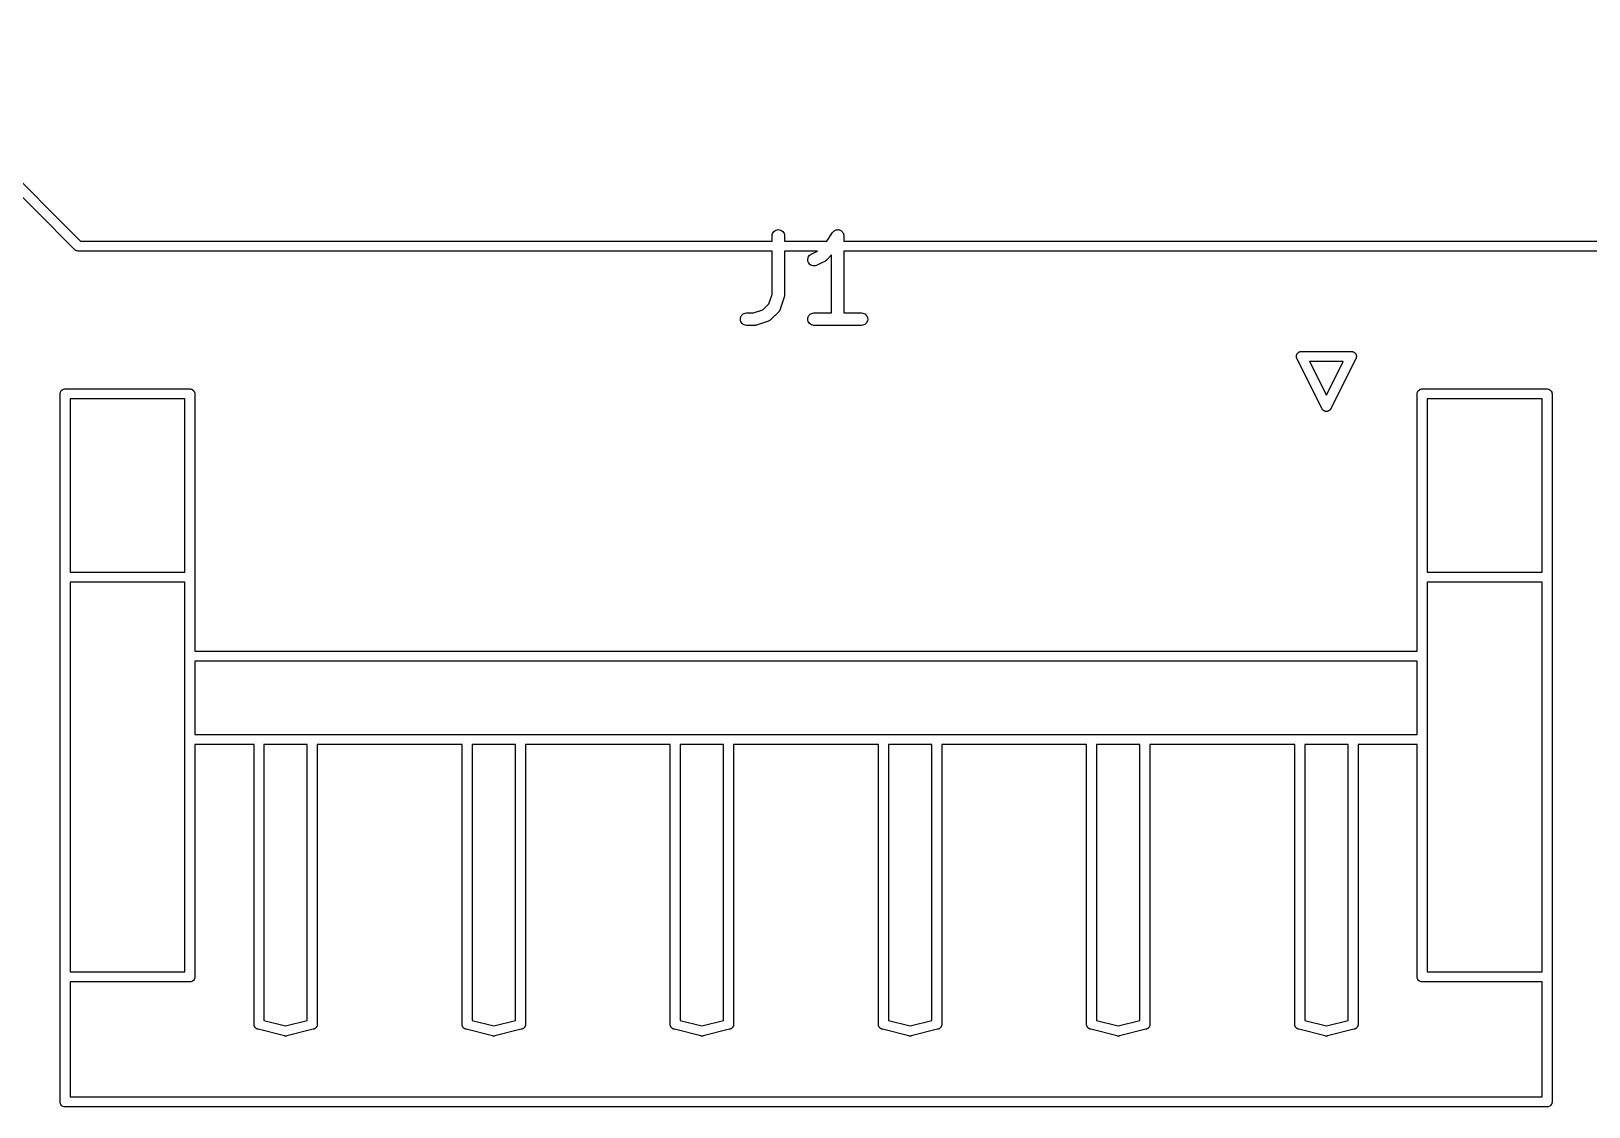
# Model space of a CAD drawing. Extents: x 61 to 193, y -174 to -70.
# Drawn here: x 153.1 to 171.81, y -173.53 to -160.62 of the extents above; entities that cross this region are included whole.
import ezdxf

# ---------------------------------------------------------------- set-up
doc = ezdxf.new("R2010")
doc.units = 0
doc.header["$MEASUREMENT"] = 0
doc.layers.add('BLACK', color=7, linetype='CONTINUOUS')

msp = doc.modelspace()

# ---------------------------------------------------------------- linework, layer by layer
at = {"layer": 'BLACK', "linetype": 'CONTINUOUS'}
for p, q in [((151.171, -160.618), (153.691, -163.138)), ((153.621, -163.238), (151.101, -160.718)), ((153.691, -163.138), (161.998, -163.138)), ((161.998, -163.075), (161.999, -163.061)), ((161.998, -163.076), (161.998, -163.075)), ((161.998, -163.138), (161.998, -163.076)), ((161.999, -163.061), (162.004, -163.047)), ((162.004, -163.047), (162.011, -163.034)), ((162.011, -163.034), (162.02, -163.023)), ((162.02, -163.023), (162.032, -163.014)), ((162.032, -163.014), (162.045, -163.007)), ((162.045, -163.007), (162.059, -163.003)), ((162.059, -163.003), (162.073, -163.001)), ((162.073, -163.001), (162.088, -163.003)), ((162.088, -163.003), (162.102, -163.007)), ((162.102, -163.007), (162.115, -163.014)), ((162.115, -163.014), (162.126, -163.024)), ((162.126, -163.024), (162.135, -163.035)), ((162.135, -163.035), (162.142, -163.048)), ((162.142, -163.048), (162.146, -163.062)), ((162.146, -163.062), (162.148, -163.076)), ((162.148, -163.076), (162.148, -163.138)), ((162.148, -163.138), (162.656, -163.138)), ((162.656, -163.138), (162.725, -163.035)), ((162.725, -163.034), (162.73, -163.028)), ((162.725, -163.035), (162.725, -163.034)), ((162.725, -163.034), (162.725, -163.034)), ((162.725, -163.034), (162.725, -163.034)), ((162.725, -163.034), (162.725, -163.034)), ((162.73, -163.028), (162.734, -163.023)), ((162.734, -163.023), (162.735, -163.023)), ((162.735, -163.023), (162.74, -163.018)), ((162.735, -163.023), (162.735, -163.023)), ((162.74, -163.018), (162.746, -163.014)), ((162.746, -163.014), (162.753, -163.01)), ((162.746, -163.014), (162.746, -163.014)), ((162.746, -163.014), (162.746, -163.014)), ((162.753, -163.01), (162.759, -163.007)), ((162.759, -163.007), (162.766, -163.005)), ((162.759, -163.007), (162.759, -163.007)), ((162.759, -163.007), (162.759, -163.007)), ((162.766, -163.005), (162.773, -163.003)), ((162.773, -163.003), (162.78, -163.002)), ((162.773, -163.003), (162.773, -163.003)), ((162.773, -163.003), (162.773, -163.003)), ((162.78, -163.002), (162.787, -163.001)), ((162.787, -163.001), (162.788, -163.001)), ((162.788, -163.001), (162.788, -163.001)), ((162.788, -163.001), (162.795, -163.002)), ((162.795, -163.002), (162.802, -163.003)), ((162.802, -163.003), (162.802, -163.003)), ((162.802, -163.003), (162.802, -163.003)), ((162.802, -163.003), (162.81, -163.005)), ((162.81, -163.005), (162.816, -163.007)), ((162.816, -163.007), (162.816, -163.007)), ((162.816, -163.007), (162.816, -163.007)), ((162.816, -163.007), (162.823, -163.011)), ((162.823, -163.011), (162.829, -163.014)), ((162.829, -163.014), (162.829, -163.014)), ((162.829, -163.014), (162.829, -163.014)), ((162.829, -163.014), (162.835, -163.019)), ((162.835, -163.019), (162.84, -163.024)), ((162.84, -163.024), (162.84, -163.024)), ((162.84, -163.024), (162.84, -163.024)), ((162.84, -163.024), (162.845, -163.03)), ((162.845, -163.03), (162.849, -163.035)), ((162.849, -163.035), (162.849, -163.035)), ((162.849, -163.035), (162.849, -163.035)), ((162.849, -163.035), (162.853, -163.042)), ((162.853, -163.042), (162.856, -163.048)), ((162.856, -163.048), (162.856, -163.048)), ((162.856, -163.048), (162.856, -163.048)), ((162.856, -163.048), (162.858, -163.055)), ((162.858, -163.055), (162.861, -163.062)), ((162.861, -163.062), (162.861, -163.062)), ((162.861, -163.062), (162.861, -163.062)), ((162.861, -163.062), (162.861, -163.069)), ((162.861, -163.069), (162.862, -163.076)), ((162.862, -163.076), (162.862, -163.138)), ((162.862, -163.138), (183.902, -163.138)), ((153.623, -163.241), (153.621, -163.238)), ((153.626, -163.243), (153.623, -163.241)), ((153.633, -163.248), (153.626, -163.243)), ((153.626, -163.243), (153.626, -163.243)), ((153.635, -163.25), (153.633, -163.248)), ((153.643, -163.254), (153.635, -163.25)), ((153.654, -163.257), (153.643, -163.254)), ((153.663, -163.258), (153.654, -163.257)), ((153.666, -163.258), (153.663, -163.258)), ((153.663, -163.258), (153.663, -163.258)), ((153.669, -163.258), (153.666, -163.258)), ((161.998, -163.258), (153.669, -163.258)), ((161.998, -163.778), (161.998, -163.258)), ((162.542, -163.258), (162.148, -163.258)), ((162.148, -163.258), (162.148, -163.791)), ((162.43, -163.338), (162.436, -163.325)), ((162.436, -163.325), (162.445, -163.313)), ((162.445, -163.313), (162.455, -163.303)), ((162.455, -163.303), (162.468, -163.295)), ((162.468, -163.295), (162.542, -163.258)), ((162.712, -163.305), (162.65, -163.368)), ((162.712, -164.001), (162.712, -163.305)), ((183.902, -163.258), (162.862, -163.258)), ((162.862, -163.258), (162.862, -164.001)), ((162.426, -163.367), (162.427, -163.352)), ((162.429, -163.381), (162.426, -163.367)), ((162.427, -163.352), (162.43, -163.338)), ((162.434, -163.395), (162.429, -163.381)), ((162.442, -163.408), (162.434, -163.395)), ((162.452, -163.418), (162.442, -163.408)), ((162.463, -163.427), (162.452, -163.418)), ((162.477, -163.433), (162.463, -163.427)), ((162.491, -163.436), (162.477, -163.433)), ((162.506, -163.437), (162.491, -163.436)), ((162.52, -163.435), (162.506, -163.437)), ((162.534, -163.43), (162.52, -163.435)), ((162.535, -163.429), (162.534, -163.43)), ((162.63, -163.382), (162.535, -163.429)), ((162.634, -163.379), (162.63, -163.382)), ((162.637, -163.377), (162.634, -163.379)), ((162.64, -163.375), (162.637, -163.377)), ((162.642, -163.374), (162.64, -163.375)), ((162.645, -163.371), (162.642, -163.374)), ((162.649, -163.368), (162.645, -163.371)), ((162.65, -163.368), (162.649, -163.368)), ((161.959, -163.893), (161.998, -163.778)), ((162.144, -163.814), (162.096, -163.957)), ((162.145, -163.81), (162.144, -163.814)), ((162.146, -163.806), (162.145, -163.81)), ((162.147, -163.8), (162.146, -163.803)), ((162.146, -163.803), (162.146, -163.806)), ((162.148, -163.792), (162.147, -163.796)), ((162.147, -163.796), (162.147, -163.8)), ((162.148, -163.791), (162.148, -163.792)), ((161.617, -164.076), (161.618, -164.061)), ((161.618, -164.061), (161.623, -164.047)), ((161.623, -164.047), (161.63, -164.034)), ((161.63, -164.034), (161.639, -164.023)), ((161.639, -164.023), (161.65, -164.014)), ((161.65, -164.014), (161.663, -164.007)), ((161.663, -164.007), (161.677, -164.003)), ((161.677, -164.003), (161.692, -164.001)), ((161.692, -164.001), (161.775, -164.001)), ((161.775, -164.001), (161.889, -163.963)), ((161.889, -163.963), (161.959, -163.893)), ((162.078, -163.987), (161.983, -164.082)), ((162.079, -163.985), (162.078, -163.987)), ((162.081, -163.983), (162.079, -163.985)), ((162.084, -163.979), (162.081, -163.983)), ((162.087, -163.975), (162.084, -163.979)), ((162.088, -163.973), (162.087, -163.975)), ((162.09, -163.972), (162.088, -163.973)), ((162.092, -163.967), (162.09, -163.972)), ((162.094, -163.962), (162.092, -163.967)), ((162.095, -163.96), (162.094, -163.962)), ((162.096, -163.958), (162.095, -163.96)), ((162.096, -163.957), (162.096, -163.958)), ((162.426, -164.076), (162.428, -164.061)), ((162.428, -164.061), (162.432, -164.047)), ((162.432, -164.047), (162.439, -164.034)), ((162.439, -164.034), (162.448, -164.023)), ((162.448, -164.023), (162.46, -164.014)), ((162.46, -164.014), (162.473, -164.007)), ((162.473, -164.007), (162.487, -164.003)), ((162.487, -164.003), (162.501, -164.001)), ((162.501, -164.001), (162.712, -164.001)), ((162.862, -164.001), (163.073, -164.001)), ((163.073, -164.001), (163.074, -164.001)), ((163.074, -164.001), (163.088, -164.003)), ((163.088, -164.003), (163.102, -164.007)), ((163.102, -164.007), (163.115, -164.014)), ((163.115, -164.014), (163.126, -164.024)), ((163.126, -164.024), (163.135, -164.035)), ((163.135, -164.035), (163.142, -164.048)), ((163.142, -164.048), (163.146, -164.062)), ((163.146, -164.062), (163.148, -164.077)), ((161.618, -164.09), (161.617, -164.076)), ((161.622, -164.104), (161.618, -164.09)), ((161.629, -164.117), (161.622, -164.104)), ((161.638, -164.129), (161.629, -164.117)), ((161.649, -164.138), (161.638, -164.129)), ((161.662, -164.145), (161.649, -164.138)), ((161.676, -164.15), (161.662, -164.145)), ((161.691, -164.151), (161.676, -164.15)), ((161.692, -164.151), (161.691, -164.151)), ((161.787, -164.151), (161.692, -164.151)), ((161.791, -164.151), (161.787, -164.151)), ((161.795, -164.151), (161.791, -164.151)), ((161.798, -164.15), (161.795, -164.151)), ((161.802, -164.15), (161.798, -164.15)), ((161.806, -164.149), (161.802, -164.15)), ((161.81, -164.148), (161.806, -164.149)), ((161.811, -164.148), (161.81, -164.148)), ((161.954, -164.1), (161.811, -164.148)), ((161.956, -164.099), (161.954, -164.1)), ((161.958, -164.098), (161.956, -164.099)), ((161.962, -164.096), (161.958, -164.098)), ((161.967, -164.094), (161.962, -164.096)), ((161.969, -164.093), (161.967, -164.094)), ((161.971, -164.092), (161.969, -164.093)), ((161.975, -164.088), (161.971, -164.092)), ((161.979, -164.086), (161.975, -164.088)), ((161.98, -164.084), (161.979, -164.086)), ((161.982, -164.083), (161.98, -164.084)), ((161.983, -164.082), (161.982, -164.083)), ((162.428, -164.09), (162.426, -164.076)), ((162.432, -164.104), (162.428, -164.09)), ((162.438, -164.117), (162.432, -164.104)), ((162.448, -164.129), (162.438, -164.117)), ((162.459, -164.138), (162.448, -164.129)), ((162.472, -164.145), (162.459, -164.138)), ((162.486, -164.15), (162.472, -164.145)), ((162.5, -164.151), (162.486, -164.15)), ((162.501, -164.151), (162.5, -164.151)), ((163.073, -164.151), (162.501, -164.151)), ((163.087, -164.15), (163.073, -164.151)), ((163.101, -164.146), (163.087, -164.15)), ((163.114, -164.139), (163.101, -164.146)), ((163.126, -164.13), (163.114, -164.139)), ((163.135, -164.118), (163.126, -164.13)), ((163.142, -164.105), (163.135, -164.118)), ((163.146, -164.091), (163.142, -164.105)), ((163.148, -164.077), (163.146, -164.091)), ((168.296, -164.516), (168.297, -164.514)), ((168.296, -164.52), (168.296, -164.516)), ((168.296, -164.524), (168.296, -164.52)), ((168.296, -164.526), (168.296, -164.524)), ((168.296, -164.528), (168.296, -164.526)), ((168.296, -164.532), (168.296, -164.528)), ((168.297, -164.536), (168.296, -164.532)), ((168.297, -164.512), (168.298, -164.509)), ((168.297, -164.514), (168.297, -164.512)), ((168.297, -164.538), (168.297, -164.536)), ((168.298, -164.54), (168.297, -164.538)), ((168.298, -164.509), (168.299, -164.505)), ((168.299, -164.543), (168.298, -164.54)), ((168.299, -164.505), (168.3, -164.503)), ((168.3, -164.547), (168.299, -164.543)), ((168.3, -164.501), (168.302, -164.498)), ((168.3, -164.503), (168.3, -164.501)), ((168.303, -164.552), (168.3, -164.547)), ((168.302, -164.498), (168.304, -164.494)), ((168.602, -165.15), (168.303, -164.552)), ((168.304, -164.494), (168.305, -164.492)), ((168.305, -164.492), (168.306, -164.491)), ((168.306, -164.491), (168.308, -164.488)), ((168.308, -164.488), (168.31, -164.484)), ((168.31, -164.484), (168.312, -164.483)), ((168.312, -164.483), (168.313, -164.481)), ((168.313, -164.481), (168.316, -164.479)), ((168.316, -164.479), (168.319, -164.476)), ((168.319, -164.476), (168.321, -164.475)), ((168.321, -164.475), (168.323, -164.474)), ((168.323, -164.474), (168.326, -164.472)), ((168.326, -164.472), (168.329, -164.47)), ((168.329, -164.47), (168.331, -164.469)), ((168.331, -164.469), (168.333, -164.468)), ((168.333, -164.468), (168.337, -164.467)), ((168.337, -164.467), (168.34, -164.466)), ((168.34, -164.466), (168.342, -164.465)), ((168.342, -164.465), (168.344, -164.465)), ((168.344, -164.465), (168.348, -164.464)), ((168.348, -164.464), (168.352, -164.464)), ((168.352, -164.464), (168.357, -164.464)), ((168.357, -164.464), (168.955, -164.464)), ((168.453, -164.584), (168.656, -164.99)), ((168.859, -164.584), (168.453, -164.584)), ((168.656, -164.99), (168.859, -164.584)), ((169.009, -164.552), (168.71, -165.15)), ((168.955, -164.464), (168.96, -164.464)), ((168.96, -164.464), (168.964, -164.464)), ((168.964, -164.464), (168.968, -164.465)), ((168.968, -164.465), (168.97, -164.465)), ((168.97, -164.465), (168.972, -164.466)), ((168.972, -164.466), (168.975, -164.467)), ((168.975, -164.467), (168.979, -164.468)), ((168.979, -164.468), (168.981, -164.469)), ((168.981, -164.469), (168.983, -164.47)), ((168.983, -164.47), (168.986, -164.472)), ((168.986, -164.472), (168.989, -164.474)), ((168.989, -164.474), (168.991, -164.475)), ((168.991, -164.475), (168.993, -164.476)), ((168.993, -164.476), (168.996, -164.479)), ((168.996, -164.479), (168.999, -164.481)), ((168.999, -164.481), (169, -164.483)), ((169, -164.483), (169.002, -164.484)), ((169.002, -164.484), (169.004, -164.488)), ((169.004, -164.488), (169.006, -164.491)), ((169.006, -164.491), (169.007, -164.492)), ((169.007, -164.492), (169.008, -164.494)), ((169.008, -164.494), (169.01, -164.498)), ((169.012, -164.547), (169.009, -164.552)), ((169.01, -164.498), (169.012, -164.501)), ((169.012, -164.501), (169.012, -164.503)), ((169.012, -164.503), (169.013, -164.505)), ((169.013, -164.543), (169.012, -164.547)), ((169.013, -164.505), (169.014, -164.509)), ((169.014, -164.54), (169.013, -164.543)), ((169.014, -164.509), (169.015, -164.512)), ((169.015, -164.538), (169.014, -164.54)), ((169.015, -164.512), (169.015, -164.514)), ((169.015, -164.514), (169.016, -164.516)), ((169.016, -164.532), (169.015, -164.536)), ((169.015, -164.536), (169.015, -164.538)), ((169.016, -164.516), (169.016, -164.52)), ((169.016, -164.52), (169.016, -164.524)), ((169.016, -164.524), (169.016, -164.526)), ((169.016, -164.526), (169.016, -164.528)), ((169.016, -164.528), (169.016, -164.532)), ((153.446, -164.974), (153.447, -164.962)), ((153.446, -164.977), (153.446, -164.974)), ((153.446, -167.171), (153.446, -164.977)), ((153.447, -164.962), (153.45, -164.951)), ((153.45, -164.951), (153.456, -164.941)), ((153.456, -164.941), (153.463, -164.931)), ((153.463, -164.931), (153.473, -164.924)), ((153.473, -164.924), (153.483, -164.918)), ((153.483, -164.918), (153.494, -164.915)), ((153.494, -164.915), (153.503, -164.914)), ((153.503, -164.914), (153.503, -164.914)), ((153.503, -164.914), (153.506, -164.914)), ((153.506, -164.914), (153.509, -164.914)), ((153.509, -164.914), (155.003, -164.914)), ((155.003, -164.914), (155.006, -164.914)), ((155.006, -164.914), (155.009, -164.914)), ((155.009, -164.914), (155.009, -164.914)), ((155.009, -164.914), (155.018, -164.915)), ((155.018, -164.915), (155.029, -164.918)), ((155.029, -164.918), (155.039, -164.924)), ((155.039, -164.924), (155.049, -164.931)), ((155.049, -164.931), (155.056, -164.941)), ((155.056, -164.941), (155.062, -164.951)), ((155.062, -164.951), (155.065, -164.962)), ((155.065, -164.962), (155.066, -164.974)), ((155.066, -164.974), (155.066, -164.977)), ((155.066, -164.977), (155.066, -167.171)), ((169.746, -164.974), (169.747, -164.962)), ((169.746, -164.977), (169.746, -164.974)), ((169.746, -167.171), (169.746, -164.977)), ((169.747, -164.962), (169.75, -164.951)), ((169.75, -164.951), (169.756, -164.941)), ((169.756, -164.941), (169.763, -164.931)), ((169.763, -164.931), (169.773, -164.924)), ((169.773, -164.924), (169.783, -164.918)), ((169.783, -164.918), (169.794, -164.915)), ((169.794, -164.915), (169.803, -164.914)), ((169.803, -164.914), (169.803, -164.914)), ((169.803, -164.914), (169.806, -164.914)), ((169.806, -164.914), (169.809, -164.914)), ((169.809, -164.914), (171.303, -164.914)), ((171.303, -164.914), (171.306, -164.914)), ((171.306, -164.914), (171.309, -164.914)), ((171.309, -164.914), (171.309, -164.914)), ((171.309, -164.914), (171.318, -164.915)), ((171.318, -164.915), (171.329, -164.918)), ((171.329, -164.918), (171.339, -164.924)), ((171.339, -164.924), (171.349, -164.931)), ((171.349, -164.931), (171.356, -164.941)), ((171.356, -164.941), (171.362, -164.951)), ((171.362, -164.951), (171.365, -164.962)), ((171.365, -164.962), (171.366, -164.974)), ((171.366, -164.974), (171.366, -164.977)), ((171.366, -164.977), (171.366, -167.171)), ((153.566, -165.034), (153.566, -167.114)), ((154.946, -165.034), (153.566, -165.034)), ((154.946, -167.114), (154.946, -165.034)), ((168.604, -165.154), (168.602, -165.15)), ((168.606, -165.157), (168.604, -165.154)), ((168.608, -165.161), (168.606, -165.157)), ((168.61, -165.162), (168.608, -165.161)), ((168.61, -165.164), (168.61, -165.162)), ((168.614, -165.166), (168.61, -165.164)), ((168.616, -165.17), (168.614, -165.166)), ((168.618, -165.17), (168.616, -165.17)), ((168.619, -165.172), (168.618, -165.17)), ((168.623, -165.174), (168.619, -165.172)), ((168.626, -165.176), (168.623, -165.174)), ((168.628, -165.177), (168.626, -165.176)), ((168.629, -165.178), (168.628, -165.177)), ((168.633, -165.179), (168.629, -165.178)), ((168.637, -165.181), (168.633, -165.179)), ((168.639, -165.182), (168.637, -165.181)), ((168.64, -165.182), (168.639, -165.182)), ((168.644, -165.183), (168.64, -165.182)), ((168.648, -165.184), (168.644, -165.183)), ((168.65, -165.184), (168.648, -165.184)), ((168.652, -165.184), (168.65, -165.184)), ((168.656, -165.184), (168.652, -165.184)), ((168.66, -165.184), (168.656, -165.184)), ((168.662, -165.184), (168.66, -165.184)), ((168.664, -165.184), (168.662, -165.184)), ((168.668, -165.183), (168.664, -165.184)), ((168.672, -165.182), (168.668, -165.183)), ((168.673, -165.182), (168.672, -165.182)), ((168.675, -165.181), (168.673, -165.182)), ((168.679, -165.179), (168.675, -165.181)), ((168.683, -165.178), (168.679, -165.179)), ((168.684, -165.177), (168.683, -165.178)), ((168.686, -165.176), (168.684, -165.177)), ((168.689, -165.174), (168.686, -165.176)), ((168.693, -165.172), (168.689, -165.174)), ((168.694, -165.17), (168.693, -165.172)), ((168.696, -165.17), (168.694, -165.17)), ((168.698, -165.166), (168.696, -165.17)), ((168.702, -165.164), (168.698, -165.166)), ((168.704, -165.161), (168.702, -165.162)), ((168.702, -165.162), (168.702, -165.164)), ((168.706, -165.157), (168.704, -165.161)), ((168.708, -165.154), (168.706, -165.157)), ((168.71, -165.15), (168.708, -165.154)), ((169.866, -165.034), (169.866, -167.114)), ((171.246, -165.034), (169.866, -165.034)), ((171.246, -167.114), (171.246, -165.034)), ((153.446, -167.174), (153.446, -167.171)), ((153.446, -167.177), (153.446, -167.174)), ((153.446, -171.971), (153.446, -167.177)), ((153.566, -167.114), (154.946, -167.114)), ((153.566, -167.234), (153.566, -171.914)), ((154.946, -167.234), (153.566, -167.234)), ((154.946, -168.121), (154.946, -167.234)), ((155.066, -167.171), (155.066, -167.174)), ((155.066, -167.174), (155.066, -167.177)), ((155.066, -167.177), (155.066, -168.064)), ((169.746, -167.174), (169.746, -167.171)), ((169.746, -167.177), (169.746, -167.174)), ((169.746, -168.064), (169.746, -167.177)), ((169.866, -167.114), (171.246, -167.114)), ((169.866, -167.234), (169.866, -168.121)), ((171.246, -167.234), (169.866, -167.234)), ((171.246, -171.914), (171.246, -167.234)), ((171.366, -167.171), (171.366, -167.174)), ((171.366, -167.174), (171.366, -167.177)), ((171.366, -167.177), (171.366, -171.971)), ((154.946, -168.124), (154.946, -168.121)), ((154.946, -168.127), (154.946, -168.124)), ((154.946, -169.121), (154.946, -168.127)), ((155.066, -168.064), (169.746, -168.064)), ((155.066, -168.184), (155.066, -169.064)), ((169.746, -168.184), (155.066, -168.184)), ((169.746, -169.064), (169.746, -168.184)), ((169.866, -168.121), (169.866, -168.124)), ((169.866, -168.124), (169.866, -168.127)), ((169.866, -168.127), (169.866, -169.121)), ((154.946, -169.124), (154.946, -169.121)), ((154.946, -169.127), (154.946, -169.124)), ((155.066, -169.064), (155.833, -169.064)), ((155.833, -169.064), (155.836, -169.064)), ((155.836, -169.064), (155.839, -169.064)), ((155.839, -169.064), (156.473, -169.064)), ((156.473, -169.064), (156.476, -169.064)), ((156.476, -169.064), (156.479, -169.064)), ((156.479, -169.064), (158.333, -169.064)), ((158.333, -169.064), (158.336, -169.064)), ((158.336, -169.064), (158.339, -169.064)), ((158.339, -169.064), (158.973, -169.064)), ((158.973, -169.064), (158.976, -169.064)), ((158.976, -169.064), (158.979, -169.064)), ((158.979, -169.064), (160.833, -169.064)), ((160.833, -169.064), (160.836, -169.064)), ((160.836, -169.064), (160.839, -169.064)), ((160.839, -169.064), (161.473, -169.064)), ((161.473, -169.064), (161.476, -169.064)), ((161.476, -169.064), (161.479, -169.064)), ((161.479, -169.064), (163.333, -169.064)), ((163.333, -169.064), (163.336, -169.064)), ((163.336, -169.064), (163.339, -169.064)), ((163.339, -169.064), (163.973, -169.064)), ((163.973, -169.064), (163.976, -169.064)), ((163.976, -169.064), (163.979, -169.064)), ((163.979, -169.064), (165.833, -169.064)), ((165.833, -169.064), (165.836, -169.064)), ((165.836, -169.064), (165.839, -169.064)), ((165.839, -169.064), (166.473, -169.064)), ((166.473, -169.064), (166.476, -169.064)), ((166.476, -169.064), (166.479, -169.064)), ((166.479, -169.064), (168.333, -169.064)), ((168.333, -169.064), (168.336, -169.064)), ((168.336, -169.064), (168.339, -169.064)), ((168.339, -169.064), (168.973, -169.064)), ((168.973, -169.064), (168.976, -169.064)), ((168.976, -169.064), (168.979, -169.064)), ((168.979, -169.064), (169.746, -169.064)), ((169.866, -169.121), (169.866, -169.124)), ((169.866, -169.124), (169.866, -169.127)), ((154.946, -171.914), (154.946, -169.127)), ((155.776, -169.184), (155.066, -169.184)), ((155.066, -169.184), (155.066, -171.971)), ((155.776, -172.54), (155.776, -169.184)), ((156.416, -169.184), (155.896, -169.184)), ((155.896, -169.184), (155.896, -172.497)), ((156.416, -172.497), (156.416, -169.184)), ((158.276, -169.184), (156.536, -169.184)), ((156.536, -169.184), (156.536, -172.54)), ((158.276, -172.54), (158.276, -169.184)), ((158.916, -169.184), (158.396, -169.184)), ((158.396, -169.184), (158.396, -172.497)), ((158.916, -172.497), (158.916, -169.184)), ((160.776, -169.184), (159.036, -169.184)), ((159.036, -169.184), (159.036, -172.54)), ((160.776, -172.54), (160.776, -169.184)), ((161.416, -169.184), (160.896, -169.184)), ((160.896, -169.184), (160.896, -172.497)), ((161.416, -172.497), (161.416, -169.184)), ((163.276, -169.184), (161.536, -169.184)), ((161.536, -169.184), (161.536, -172.54)), ((163.276, -172.54), (163.276, -169.184)), ((163.916, -169.184), (163.396, -169.184)), ((163.396, -169.184), (163.396, -172.497)), ((163.916, -172.497), (163.916, -169.184)), ((165.776, -169.184), (164.036, -169.184)), ((164.036, -169.184), (164.036, -172.54)), ((165.776, -172.54), (165.776, -169.184)), ((166.416, -169.184), (165.896, -169.184)), ((165.896, -169.184), (165.896, -172.497)), ((166.416, -172.497), (166.416, -169.184)), ((168.276, -169.184), (166.536, -169.184)), ((166.536, -169.184), (166.536, -172.54)), ((168.276, -172.54), (168.276, -169.184)), ((168.916, -169.184), (168.396, -169.184)), ((168.396, -169.184), (168.396, -172.497)), ((168.916, -172.497), (168.916, -169.184)), ((169.036, -169.184), (169.036, -172.54)), ((169.746, -169.184), (169.036, -169.184)), ((169.746, -171.971), (169.746, -169.184)), ((169.866, -169.127), (169.866, -171.914)), ((153.566, -171.914), (154.946, -171.914)), ((169.866, -171.914), (171.246, -171.914)), ((153.446, -171.974), (153.446, -171.971)), ((153.446, -171.977), (153.446, -171.974)), ((153.446, -173.471), (153.446, -171.977)), ((155.003, -172.034), (153.566, -172.034)), ((153.566, -172.034), (153.566, -173.414)), ((155.006, -172.034), (155.003, -172.034)), ((155.009, -172.034), (155.006, -172.034)), ((155.018, -172.033), (155.009, -172.034)), ((155.009, -172.034), (155.009, -172.034)), ((155.029, -172.03), (155.018, -172.033)), ((155.039, -172.024), (155.029, -172.03)), ((155.049, -172.017), (155.039, -172.024)), ((155.056, -172.007), (155.049, -172.017)), ((155.062, -171.997), (155.056, -172.007)), ((155.065, -171.986), (155.062, -171.997)), ((155.066, -171.974), (155.065, -171.986)), ((155.066, -171.971), (155.066, -171.974)), ((169.746, -171.974), (169.746, -171.971)), ((169.747, -171.986), (169.746, -171.974)), ((169.75, -171.997), (169.747, -171.986)), ((169.753, -172.002), (169.75, -171.997)), ((169.756, -172.007), (169.753, -172.002)), ((169.763, -172.017), (169.756, -172.007)), ((169.773, -172.024), (169.763, -172.017)), ((169.783, -172.03), (169.773, -172.024)), ((169.794, -172.033), (169.783, -172.03)), ((169.806, -172.034), (169.794, -172.033)), ((169.809, -172.034), (169.806, -172.034)), ((171.246, -172.034), (169.809, -172.034)), ((171.246, -173.414), (171.246, -172.034)), ((171.366, -171.971), (171.366, -171.974)), ((171.366, -171.974), (171.366, -171.977)), ((171.366, -171.977), (171.366, -173.471)), ((155.776, -172.541), (155.776, -172.54)), ((155.776, -172.545), (155.776, -172.541)), ((155.776, -172.547), (155.776, -172.545)), ((155.776, -172.548), (155.776, -172.547)), ((155.776, -172.553), (155.776, -172.548)), ((155.777, -172.554), (155.776, -172.553)), ((155.777, -172.556), (155.777, -172.554)), ((155.778, -172.56), (155.777, -172.556)), ((155.779, -172.564), (155.778, -172.56)), ((155.78, -172.566), (155.779, -172.564)), ((155.78, -172.567), (155.78, -172.566)), ((155.782, -172.571), (155.78, -172.567)), ((155.784, -172.575), (155.782, -172.571)), ((155.785, -172.576), (155.784, -172.575)), ((155.786, -172.577), (155.785, -172.576)), ((155.789, -172.581), (155.786, -172.577)), ((155.791, -172.585), (155.789, -172.581)), ((155.792, -172.585), (155.791, -172.585)), ((155.793, -172.587), (155.792, -172.585)), ((155.797, -172.589), (155.793, -172.587)), ((155.8, -172.592), (155.797, -172.589)), ((155.801, -172.593), (155.8, -172.592)), ((155.803, -172.594), (155.801, -172.593)), ((155.806, -172.596), (155.803, -172.594)), ((155.81, -172.599), (155.806, -172.596)), ((155.812, -172.599), (155.81, -172.599)), ((155.813, -172.6), (155.812, -172.599)), ((155.817, -172.601), (155.813, -172.6)), ((155.819, -172.601), (155.817, -172.601)), ((155.82, -172.602), (155.819, -172.601)), ((155.824, -172.603), (155.82, -172.602)), ((155.826, -172.603), (155.824, -172.603)), ((156.142, -172.682), (155.826, -172.603)), ((155.896, -172.497), (156.156, -172.562)), ((156.156, -172.562), (156.416, -172.497)), ((156.486, -172.603), (156.169, -172.683)), ((156.488, -172.603), (156.486, -172.603)), ((156.492, -172.602), (156.488, -172.603)), ((156.493, -172.601), (156.492, -172.602)), ((156.495, -172.601), (156.493, -172.601)), ((156.499, -172.6), (156.495, -172.601)), ((156.5, -172.599), (156.499, -172.6)), ((156.502, -172.599), (156.5, -172.599)), ((156.506, -172.596), (156.502, -172.599)), ((156.509, -172.594), (156.506, -172.596)), ((156.511, -172.593), (156.509, -172.594)), ((156.512, -172.592), (156.511, -172.593)), ((156.515, -172.589), (156.512, -172.592)), ((156.519, -172.587), (156.515, -172.589)), ((156.52, -172.585), (156.519, -172.587)), ((156.521, -172.585), (156.52, -172.585)), ((156.523, -172.581), (156.521, -172.585)), ((156.526, -172.577), (156.523, -172.581)), ((156.527, -172.576), (156.526, -172.577)), ((156.528, -172.575), (156.527, -172.576)), ((156.53, -172.571), (156.528, -172.575)), ((156.532, -172.567), (156.53, -172.571)), ((156.533, -172.564), (156.532, -172.566)), ((156.532, -172.566), (156.532, -172.567)), ((156.534, -172.56), (156.533, -172.564)), ((156.535, -172.556), (156.534, -172.56)), ((156.536, -172.553), (156.535, -172.554)), ((156.535, -172.554), (156.535, -172.556)), ((156.536, -172.54), (156.536, -172.541)), ((156.536, -172.541), (156.536, -172.545)), ((156.536, -172.545), (156.536, -172.547)), ((156.536, -172.547), (156.536, -172.548)), ((156.536, -172.548), (156.536, -172.553)), ((158.276, -172.541), (158.276, -172.54)), ((158.276, -172.545), (158.276, -172.541)), ((158.276, -172.547), (158.276, -172.545)), ((158.276, -172.548), (158.276, -172.547)), ((158.276, -172.553), (158.276, -172.548)), ((158.277, -172.554), (158.276, -172.553)), ((158.277, -172.556), (158.277, -172.554)), ((158.278, -172.56), (158.277, -172.556)), ((158.279, -172.564), (158.278, -172.56)), ((158.28, -172.566), (158.279, -172.564)), ((158.28, -172.567), (158.28, -172.566)), ((158.282, -172.571), (158.28, -172.567)), ((158.284, -172.575), (158.282, -172.571)), ((158.285, -172.576), (158.284, -172.575)), ((158.286, -172.577), (158.285, -172.576)), ((158.289, -172.581), (158.286, -172.577)), ((158.291, -172.585), (158.289, -172.581)), ((158.292, -172.585), (158.291, -172.585)), ((158.293, -172.587), (158.292, -172.585)), ((158.297, -172.589), (158.293, -172.587)), ((158.3, -172.592), (158.297, -172.589)), ((158.301, -172.593), (158.3, -172.592)), ((158.303, -172.594), (158.301, -172.593)), ((158.306, -172.596), (158.303, -172.594)), ((158.31, -172.599), (158.306, -172.596)), ((158.312, -172.599), (158.31, -172.599)), ((158.313, -172.6), (158.312, -172.599)), ((158.317, -172.601), (158.313, -172.6)), ((158.319, -172.601), (158.317, -172.601)), ((158.32, -172.602), (158.319, -172.601)), ((158.324, -172.603), (158.32, -172.602)), ((158.326, -172.603), (158.324, -172.603)), ((158.642, -172.682), (158.326, -172.603)), ((158.396, -172.497), (158.656, -172.562)), ((158.656, -172.562), (158.916, -172.497)), ((158.986, -172.603), (158.669, -172.683)), ((158.988, -172.603), (158.986, -172.603)), ((158.992, -172.602), (158.988, -172.603)), ((158.993, -172.601), (158.992, -172.602)), ((158.995, -172.601), (158.993, -172.601)), ((158.999, -172.6), (158.995, -172.601)), ((159, -172.599), (158.999, -172.6)), ((159.002, -172.599), (159, -172.599)), ((159.006, -172.596), (159.002, -172.599)), ((159.009, -172.594), (159.006, -172.596)), ((159.011, -172.593), (159.009, -172.594)), ((159.012, -172.592), (159.011, -172.593)), ((159.015, -172.589), (159.012, -172.592)), ((159.019, -172.587), (159.015, -172.589)), ((159.02, -172.585), (159.019, -172.587)), ((159.021, -172.585), (159.02, -172.585)), ((159.023, -172.581), (159.021, -172.585)), ((159.026, -172.577), (159.023, -172.581)), ((159.027, -172.576), (159.026, -172.577)), ((159.028, -172.575), (159.027, -172.576)), ((159.03, -172.571), (159.028, -172.575)), ((159.032, -172.567), (159.03, -172.571)), ((159.033, -172.564), (159.032, -172.566)), ((159.032, -172.566), (159.032, -172.567)), ((159.034, -172.56), (159.033, -172.564)), ((159.035, -172.556), (159.034, -172.56)), ((159.036, -172.553), (159.035, -172.554)), ((159.035, -172.554), (159.035, -172.556)), ((159.036, -172.54), (159.036, -172.541)), ((159.036, -172.541), (159.036, -172.545)), ((159.036, -172.545), (159.036, -172.547)), ((159.036, -172.547), (159.036, -172.548)), ((159.036, -172.548), (159.036, -172.553)), ((160.776, -172.541), (160.776, -172.54)), ((160.776, -172.545), (160.776, -172.541)), ((160.776, -172.547), (160.776, -172.545)), ((160.776, -172.548), (160.776, -172.547)), ((160.776, -172.553), (160.776, -172.548)), ((160.777, -172.554), (160.776, -172.553)), ((160.777, -172.556), (160.777, -172.554)), ((160.778, -172.56), (160.777, -172.556)), ((160.779, -172.564), (160.778, -172.56)), ((160.78, -172.566), (160.779, -172.564)), ((160.78, -172.567), (160.78, -172.566)), ((160.782, -172.571), (160.78, -172.567)), ((160.784, -172.575), (160.782, -172.571)), ((160.785, -172.576), (160.784, -172.575)), ((160.786, -172.577), (160.785, -172.576)), ((160.789, -172.581), (160.786, -172.577)), ((160.791, -172.585), (160.789, -172.581)), ((160.792, -172.585), (160.791, -172.585)), ((160.793, -172.587), (160.792, -172.585)), ((160.797, -172.589), (160.793, -172.587)), ((160.8, -172.592), (160.797, -172.589)), ((160.801, -172.593), (160.8, -172.592)), ((160.803, -172.594), (160.801, -172.593)), ((160.806, -172.596), (160.803, -172.594)), ((160.81, -172.599), (160.806, -172.596)), ((160.812, -172.599), (160.81, -172.599)), ((160.813, -172.6), (160.812, -172.599)), ((160.817, -172.601), (160.813, -172.6)), ((160.819, -172.601), (160.817, -172.601)), ((160.82, -172.602), (160.819, -172.601)), ((160.824, -172.603), (160.82, -172.602)), ((160.826, -172.603), (160.824, -172.603)), ((161.142, -172.682), (160.826, -172.603)), ((160.896, -172.497), (161.156, -172.562)), ((161.156, -172.562), (161.416, -172.497)), ((161.486, -172.603), (161.169, -172.683)), ((161.488, -172.603), (161.486, -172.603)), ((161.492, -172.602), (161.488, -172.603)), ((161.493, -172.601), (161.492, -172.602)), ((161.495, -172.601), (161.493, -172.601)), ((161.499, -172.6), (161.495, -172.601)), ((161.5, -172.599), (161.499, -172.6)), ((161.502, -172.599), (161.5, -172.599)), ((161.506, -172.596), (161.502, -172.599)), ((161.509, -172.594), (161.506, -172.596)), ((161.511, -172.593), (161.509, -172.594)), ((161.512, -172.592), (161.511, -172.593)), ((161.515, -172.589), (161.512, -172.592)), ((161.519, -172.587), (161.515, -172.589)), ((161.52, -172.585), (161.519, -172.587)), ((161.521, -172.585), (161.52, -172.585)), ((161.523, -172.581), (161.521, -172.585)), ((161.526, -172.577), (161.523, -172.581)), ((161.527, -172.576), (161.526, -172.577)), ((161.528, -172.575), (161.527, -172.576)), ((161.53, -172.571), (161.528, -172.575)), ((161.532, -172.567), (161.53, -172.571)), ((161.533, -172.564), (161.532, -172.566)), ((161.532, -172.566), (161.532, -172.567)), ((161.534, -172.56), (161.533, -172.564)), ((161.535, -172.556), (161.534, -172.56)), ((161.536, -172.553), (161.535, -172.554)), ((161.535, -172.554), (161.535, -172.556)), ((161.536, -172.54), (161.536, -172.541)), ((161.536, -172.541), (161.536, -172.545)), ((161.536, -172.545), (161.536, -172.547)), ((161.536, -172.547), (161.536, -172.548)), ((161.536, -172.548), (161.536, -172.553)), ((163.276, -172.541), (163.276, -172.54)), ((163.276, -172.545), (163.276, -172.541)), ((163.276, -172.547), (163.276, -172.545)), ((163.276, -172.548), (163.276, -172.547)), ((163.276, -172.553), (163.276, -172.548)), ((163.277, -172.554), (163.276, -172.553)), ((163.277, -172.556), (163.277, -172.554)), ((163.278, -172.56), (163.277, -172.556)), ((163.279, -172.564), (163.278, -172.56)), ((163.28, -172.566), (163.279, -172.564)), ((163.28, -172.567), (163.28, -172.566)), ((163.282, -172.571), (163.28, -172.567)), ((163.284, -172.575), (163.282, -172.571)), ((163.285, -172.576), (163.284, -172.575)), ((163.286, -172.577), (163.285, -172.576)), ((163.289, -172.581), (163.286, -172.577)), ((163.291, -172.585), (163.289, -172.581)), ((163.292, -172.585), (163.291, -172.585)), ((163.293, -172.587), (163.292, -172.585)), ((163.297, -172.589), (163.293, -172.587)), ((163.3, -172.592), (163.297, -172.589)), ((163.301, -172.593), (163.3, -172.592)), ((163.303, -172.594), (163.301, -172.593)), ((163.306, -172.596), (163.303, -172.594)), ((163.31, -172.599), (163.306, -172.596)), ((163.312, -172.599), (163.31, -172.599)), ((163.313, -172.6), (163.312, -172.599)), ((163.317, -172.601), (163.313, -172.6)), ((163.319, -172.601), (163.317, -172.601)), ((163.32, -172.602), (163.319, -172.601)), ((163.324, -172.603), (163.32, -172.602)), ((163.326, -172.603), (163.324, -172.603)), ((163.642, -172.682), (163.326, -172.603)), ((163.396, -172.497), (163.656, -172.562)), ((163.656, -172.562), (163.916, -172.497)), ((163.986, -172.603), (163.669, -172.683)), ((163.988, -172.603), (163.986, -172.603)), ((163.992, -172.602), (163.988, -172.603)), ((163.993, -172.601), (163.992, -172.602)), ((163.995, -172.601), (163.993, -172.601)), ((163.999, -172.6), (163.995, -172.601)), ((164, -172.599), (163.999, -172.6)), ((164.002, -172.599), (164, -172.599)), ((164.006, -172.596), (164.002, -172.599)), ((164.009, -172.594), (164.006, -172.596)), ((164.011, -172.593), (164.009, -172.594)), ((164.012, -172.592), (164.011, -172.593)), ((164.015, -172.589), (164.012, -172.592)), ((164.019, -172.587), (164.015, -172.589)), ((164.02, -172.585), (164.019, -172.587)), ((164.021, -172.585), (164.02, -172.585)), ((164.023, -172.581), (164.021, -172.585)), ((164.026, -172.577), (164.023, -172.581)), ((164.027, -172.576), (164.026, -172.577)), ((164.028, -172.575), (164.027, -172.576)), ((164.03, -172.571), (164.028, -172.575)), ((164.032, -172.567), (164.03, -172.571)), ((164.033, -172.564), (164.032, -172.566)), ((164.032, -172.566), (164.032, -172.567)), ((164.034, -172.56), (164.033, -172.564)), ((164.035, -172.556), (164.034, -172.56)), ((164.036, -172.553), (164.035, -172.554)), ((164.035, -172.554), (164.035, -172.556)), ((164.036, -172.54), (164.036, -172.541)), ((164.036, -172.541), (164.036, -172.545)), ((164.036, -172.545), (164.036, -172.547)), ((164.036, -172.547), (164.036, -172.548)), ((164.036, -172.548), (164.036, -172.553)), ((165.776, -172.541), (165.776, -172.54)), ((165.776, -172.545), (165.776, -172.541)), ((165.776, -172.547), (165.776, -172.545)), ((165.776, -172.548), (165.776, -172.547)), ((165.776, -172.553), (165.776, -172.548)), ((165.777, -172.554), (165.776, -172.553)), ((165.777, -172.556), (165.777, -172.554)), ((165.778, -172.56), (165.777, -172.556)), ((165.779, -172.564), (165.778, -172.56)), ((165.78, -172.566), (165.779, -172.564)), ((165.78, -172.567), (165.78, -172.566)), ((165.782, -172.571), (165.78, -172.567)), ((165.784, -172.575), (165.782, -172.571)), ((165.785, -172.576), (165.784, -172.575)), ((165.786, -172.577), (165.785, -172.576)), ((165.789, -172.581), (165.786, -172.577)), ((165.791, -172.585), (165.789, -172.581)), ((165.792, -172.585), (165.791, -172.585)), ((165.793, -172.587), (165.792, -172.585)), ((165.797, -172.589), (165.793, -172.587)), ((165.8, -172.592), (165.797, -172.589)), ((165.801, -172.593), (165.8, -172.592)), ((165.803, -172.594), (165.801, -172.593)), ((165.806, -172.596), (165.803, -172.594)), ((165.81, -172.599), (165.806, -172.596)), ((165.812, -172.599), (165.81, -172.599)), ((165.813, -172.6), (165.812, -172.599)), ((165.817, -172.601), (165.813, -172.6)), ((165.819, -172.601), (165.817, -172.601)), ((165.82, -172.602), (165.819, -172.601)), ((165.824, -172.603), (165.82, -172.602)), ((165.826, -172.603), (165.824, -172.603)), ((166.142, -172.682), (165.826, -172.603)), ((165.896, -172.497), (166.156, -172.562)), ((166.156, -172.562), (166.416, -172.497)), ((166.486, -172.603), (166.169, -172.683)), ((166.488, -172.603), (166.486, -172.603)), ((166.492, -172.602), (166.488, -172.603)), ((166.493, -172.601), (166.492, -172.602)), ((166.495, -172.601), (166.493, -172.601)), ((166.499, -172.6), (166.495, -172.601)), ((166.5, -172.599), (166.499, -172.6)), ((166.502, -172.599), (166.5, -172.599)), ((166.506, -172.596), (166.502, -172.599)), ((166.509, -172.594), (166.506, -172.596)), ((166.511, -172.593), (166.509, -172.594)), ((166.512, -172.592), (166.511, -172.593)), ((166.515, -172.589), (166.512, -172.592)), ((166.519, -172.587), (166.515, -172.589)), ((166.52, -172.585), (166.519, -172.587)), ((166.521, -172.585), (166.52, -172.585)), ((166.523, -172.581), (166.521, -172.585)), ((166.526, -172.577), (166.523, -172.581)), ((166.527, -172.576), (166.526, -172.577)), ((166.528, -172.575), (166.527, -172.576)), ((166.53, -172.571), (166.528, -172.575)), ((166.532, -172.567), (166.53, -172.571)), ((166.533, -172.564), (166.532, -172.566)), ((166.532, -172.566), (166.532, -172.567)), ((166.534, -172.56), (166.533, -172.564)), ((166.535, -172.556), (166.534, -172.56)), ((166.536, -172.553), (166.535, -172.554)), ((166.535, -172.554), (166.535, -172.556)), ((166.536, -172.54), (166.536, -172.541)), ((166.536, -172.541), (166.536, -172.545)), ((166.536, -172.545), (166.536, -172.547)), ((166.536, -172.547), (166.536, -172.548)), ((166.536, -172.548), (166.536, -172.553)), ((168.276, -172.541), (168.276, -172.54)), ((168.276, -172.545), (168.276, -172.541)), ((168.276, -172.547), (168.276, -172.545)), ((168.276, -172.548), (168.276, -172.547)), ((168.276, -172.553), (168.276, -172.548)), ((168.277, -172.554), (168.276, -172.553)), ((168.277, -172.556), (168.277, -172.554)), ((168.278, -172.56), (168.277, -172.556)), ((168.279, -172.564), (168.278, -172.56)), ((168.28, -172.566), (168.279, -172.564)), ((168.28, -172.567), (168.28, -172.566)), ((168.282, -172.571), (168.28, -172.567)), ((168.284, -172.575), (168.282, -172.571)), ((168.285, -172.576), (168.284, -172.575)), ((168.286, -172.577), (168.285, -172.576)), ((168.289, -172.581), (168.286, -172.577)), ((168.291, -172.585), (168.289, -172.581)), ((168.292, -172.585), (168.291, -172.585)), ((168.293, -172.587), (168.292, -172.585)), ((168.297, -172.589), (168.293, -172.587)), ((168.3, -172.592), (168.297, -172.589)), ((168.301, -172.593), (168.3, -172.592)), ((168.303, -172.594), (168.301, -172.593)), ((168.306, -172.596), (168.303, -172.594)), ((168.31, -172.599), (168.306, -172.596)), ((168.312, -172.599), (168.31, -172.599)), ((168.313, -172.6), (168.312, -172.599)), ((168.317, -172.601), (168.313, -172.6)), ((168.319, -172.601), (168.317, -172.601)), ((168.32, -172.602), (168.319, -172.601)), ((168.324, -172.603), (168.32, -172.602)), ((168.326, -172.603), (168.324, -172.603)), ((168.642, -172.682), (168.326, -172.603)), ((168.396, -172.497), (168.656, -172.562)), ((168.656, -172.562), (168.916, -172.497)), ((168.986, -172.603), (168.669, -172.683)), ((168.988, -172.603), (168.986, -172.603)), ((168.992, -172.602), (168.988, -172.603)), ((168.993, -172.601), (168.992, -172.602)), ((168.995, -172.601), (168.993, -172.601)), ((168.999, -172.6), (168.995, -172.601)), ((169, -172.599), (168.999, -172.6)), ((169.002, -172.599), (169, -172.599)), ((169.006, -172.596), (169.002, -172.599)), ((169.009, -172.594), (169.006, -172.596)), ((169.011, -172.593), (169.009, -172.594)), ((169.012, -172.592), (169.011, -172.593)), ((169.015, -172.589), (169.012, -172.592)), ((169.019, -172.587), (169.015, -172.589)), ((169.02, -172.585), (169.019, -172.587)), ((169.021, -172.585), (169.02, -172.585)), ((169.023, -172.581), (169.021, -172.585)), ((169.026, -172.577), (169.023, -172.581)), ((169.027, -172.576), (169.026, -172.577)), ((169.028, -172.575), (169.027, -172.576)), ((169.03, -172.571), (169.028, -172.575)), ((169.032, -172.567), (169.03, -172.571)), ((169.033, -172.564), (169.032, -172.566)), ((169.032, -172.566), (169.032, -172.567)), ((169.034, -172.56), (169.033, -172.564)), ((169.035, -172.556), (169.034, -172.56)), ((169.036, -172.553), (169.035, -172.554)), ((169.035, -172.554), (169.035, -172.556)), ((169.036, -172.54), (169.036, -172.541)), ((169.036, -172.541), (169.036, -172.545)), ((169.036, -172.545), (169.036, -172.547)), ((169.036, -172.547), (169.036, -172.548)), ((169.036, -172.548), (169.036, -172.553)), ((156.147, -172.684), (156.142, -172.682)), ((156.15, -172.684), (156.147, -172.684)), ((156.153, -172.684), (156.15, -172.684)), ((156.156, -172.684), (156.153, -172.684)), ((156.159, -172.684), (156.156, -172.684)), ((156.162, -172.684), (156.159, -172.684)), ((156.165, -172.684), (156.162, -172.684)), ((156.169, -172.683), (156.165, -172.684)), ((158.647, -172.684), (158.642, -172.682)), ((158.65, -172.684), (158.647, -172.684)), ((158.653, -172.684), (158.65, -172.684)), ((158.656, -172.684), (158.653, -172.684)), ((158.659, -172.684), (158.656, -172.684)), ((158.662, -172.684), (158.659, -172.684)), ((158.665, -172.684), (158.662, -172.684)), ((158.669, -172.683), (158.665, -172.684)), ((161.147, -172.684), (161.142, -172.682)), ((161.15, -172.684), (161.147, -172.684)), ((161.153, -172.684), (161.15, -172.684)), ((161.156, -172.684), (161.153, -172.684)), ((161.159, -172.684), (161.156, -172.684)), ((161.162, -172.684), (161.159, -172.684)), ((161.165, -172.684), (161.162, -172.684)), ((161.169, -172.683), (161.165, -172.684)), ((163.647, -172.684), (163.642, -172.682)), ((163.65, -172.684), (163.647, -172.684)), ((163.653, -172.684), (163.65, -172.684)), ((163.656, -172.684), (163.653, -172.684)), ((163.659, -172.684), (163.656, -172.684)), ((163.662, -172.684), (163.659, -172.684)), ((163.665, -172.684), (163.662, -172.684)), ((163.669, -172.683), (163.665, -172.684)), ((166.147, -172.684), (166.142, -172.682)), ((166.15, -172.684), (166.147, -172.684)), ((166.153, -172.684), (166.15, -172.684)), ((166.156, -172.684), (166.153, -172.684)), ((166.159, -172.684), (166.156, -172.684)), ((166.162, -172.684), (166.159, -172.684)), ((166.165, -172.684), (166.162, -172.684)), ((166.169, -172.683), (166.165, -172.684)), ((168.647, -172.684), (168.642, -172.682)), ((168.65, -172.684), (168.647, -172.684)), ((168.653, -172.684), (168.65, -172.684)), ((168.656, -172.684), (168.653, -172.684)), ((168.659, -172.684), (168.656, -172.684)), ((168.662, -172.684), (168.659, -172.684)), ((168.665, -172.684), (168.662, -172.684)), ((168.669, -172.683), (168.665, -172.684)), ((153.566, -173.414), (171.246, -173.414)), ((153.446, -173.474), (153.446, -173.471)), ((153.447, -173.486), (153.446, -173.474)), ((153.45, -173.497), (153.447, -173.486)), ((153.456, -173.507), (153.45, -173.497)), ((153.463, -173.517), (153.456, -173.507)), ((153.473, -173.524), (153.463, -173.517)), ((153.483, -173.53), (153.473, -173.524)), ((153.494, -173.533), (153.483, -173.53)), ((153.506, -173.534), (153.494, -173.533)), ((153.509, -173.534), (153.506, -173.534)), ((171.303, -173.534), (153.509, -173.534)), ((171.306, -173.534), (171.303, -173.534)), ((171.318, -173.533), (171.306, -173.534)), ((171.329, -173.53), (171.318, -173.533)), ((171.339, -173.524), (171.329, -173.53)), ((171.349, -173.517), (171.339, -173.524)), ((171.356, -173.507), (171.349, -173.517)), ((171.362, -173.497), (171.356, -173.507)), ((171.365, -173.486), (171.362, -173.497)), ((171.366, -173.477), (171.365, -173.486)), ((171.366, -173.471), (171.366, -173.474)), ((171.366, -173.474), (171.366, -173.477)), ((171.366, -173.477), (171.366, -173.477))]:
    msp.add_line(p, q, dxfattribs=at)

doc.saveas('drawing.dxf')
